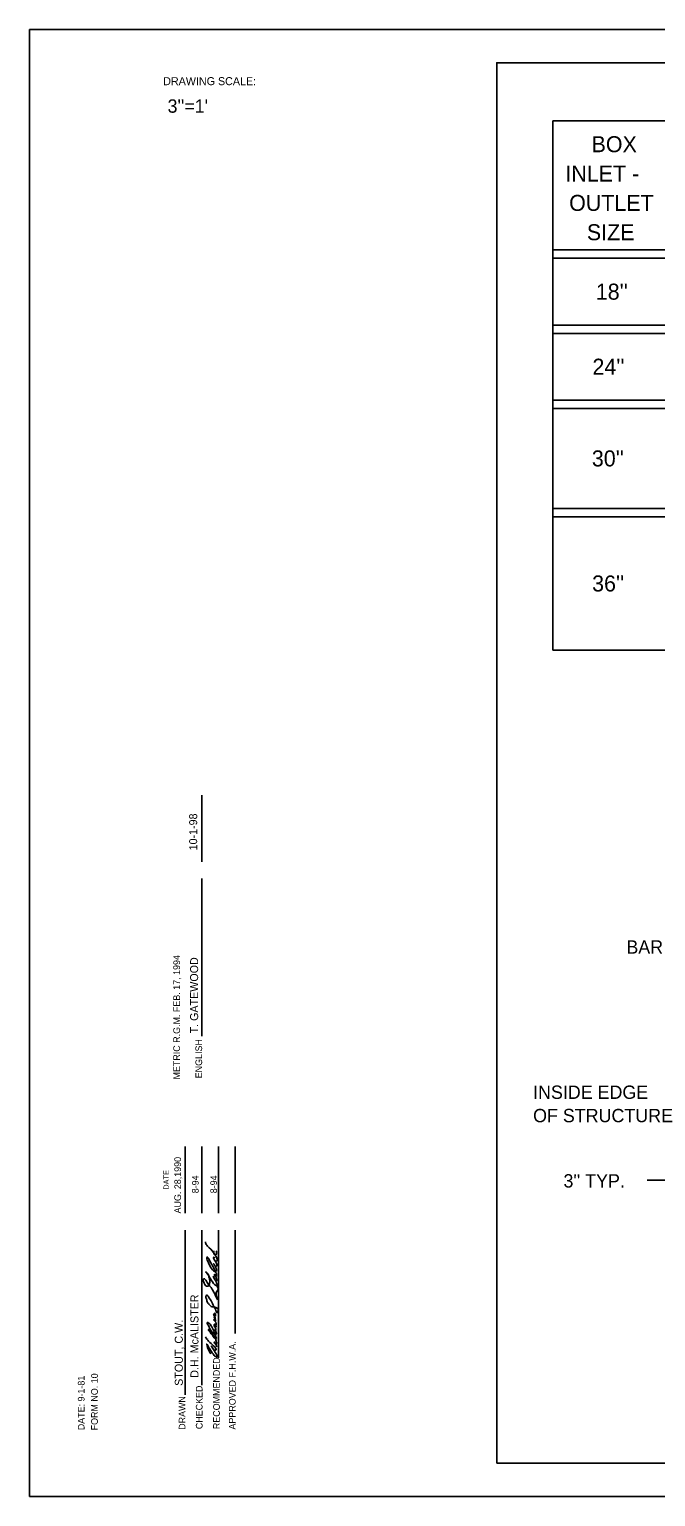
# Model space of a CAD drawing. Extents: x 1000 to 1036.3, y 1000 to 1022.
# Drawn here: x 1000 to 1009.38, y 1000 to 1022 of the extents above; entities that cross this region are included whole.
import ezdxf

# ---------------------------------------------------------------- set-up
doc = ezdxf.new("R2010")
doc.units = 0
for name, color, linetype in [('Level 1', 7, 'Continuous'), ('Level 10', 7, 'Continuous'), ('Level 11', 7, 'Continuous'), ('Level 15', 7, 'Continuous')]:
    doc.layers.add(name, color=color, linetype=linetype)

msp = doc.modelspace()

# ---------------------------------------------------------------- linework, layer by layer
at = {"layer": 'Level 1'}
for p, q in [((1007.84, 1020.63), (1007.84, 1012.692)), ((1007.84, 1020.63), (1024.601, 1020.63)), ((1007.84, 1018.692), (1024.601, 1018.692)), ((1007.84, 1018.567), (1024.601, 1018.567)), ((1007.84, 1017.567), (1024.601, 1017.567)), ((1007.84, 1017.442), (1024.601, 1017.442)), ((1007.84, 1016.442), (1024.601, 1016.442)), ((1007.84, 1016.317), (1024.601, 1016.317)), ((1007.84, 1014.817), (1024.601, 1014.817)), ((1007.84, 1014.692), (1024.601, 1014.692)), ((1007.84, 1012.692), (1024.601, 1012.692)), ((1009.252, 1004.745), (1010.081, 1004.745))]:
    msp.add_line(p, q, dxfattribs=at)
for points in [[(1002.814, 1003.162), (1002.784, 1003.25), (1002.754, 1003.303), (1002.768, 1003.272), (1002.785, 1003.243), (1002.802, 1003.236), (1002.802, 1003.272), (1002.782, 1003.32), (1002.773, 1003.334), (1002.775, 1003.317), (1002.788, 1003.301), (1002.801, 1003.299), (1002.804, 1003.317), (1002.794, 1003.359), (1002.751, 1003.446), (1002.747, 1003.453), (1002.69, 1003.557), (1002.674, 1003.583), (1002.666, 1003.591), (1002.656, 1003.582), (1002.663, 1003.548), (1002.714, 1003.441), (1002.752, 1003.391), (1002.772, 1003.378), (1002.787, 1003.377), (1002.801, 1003.383), (1002.801, 1003.41), (1002.782, 1003.454), (1002.761, 1003.492), (1002.782, 1003.458), (1002.801, 1003.453), (1002.806, 1003.463), (1002.796, 1003.508), (1002.778, 1003.542), (1002.758, 1003.574), (1002.758, 1003.588), (1002.772, 1003.588), (1002.764, 1003.575), (1002.77, 1003.55), (1002.777, 1003.539), (1002.798, 1003.531), (1002.81, 1003.547), (1002.806, 1003.577), (1002.777, 1003.631), (1002.693, 1003.732), (1002.689, 1003.735), (1002.649, 1003.782), (1002.639, 1003.805), (1002.638, 1003.821)], [(1002.76, 1003.686), (1002.77, 1003.633), (1002.781, 1003.623), (1002.794, 1003.624), (1002.802, 1003.64), (1002.799, 1003.687)], [(1002.817, 1002.951), (1002.77, 1003.05), (1002.72, 1003.136), (1002.652, 1003.229), (1002.613, 1003.268), (1002.605, 1003.263), (1002.603, 1003.24), (1002.622, 1003.191), (1002.636, 1003.168), (1002.651, 1003.158), (1002.672, 1003.157), (1002.687, 1003.166), (1002.7, 1003.217), (1002.699, 1003.257), (1002.687, 1003.306), (1002.686, 1003.312), (1002.668, 1003.344), (1002.642, 1003.369), (1002.655, 1003.352), (1002.715, 1003.26), (1002.779, 1003.178), (1002.828, 1003.119), (1002.818, 1003.092), (1002.799, 1003.059), (1002.803, 1003.001), (1002.816, 1002.949)], [(1002.802, 1002.751), (1002.794, 1002.79), (1002.776, 1002.827), (1002.73, 1002.915), (1002.684, 1002.995), (1002.652, 1003.02), (1002.643, 1002.999), (1002.648, 1002.976), (1002.663, 1002.923), (1002.689, 1002.885), (1002.723, 1002.853), (1002.775, 1002.842), (1002.811, 1002.827), (1002.827, 1002.792), (1002.819, 1002.783), (1002.815, 1002.779), (1002.808, 1002.751)], [(1002.807, 1002.248), (1002.787, 1002.299), (1002.774, 1002.317), (1002.77, 1002.319), (1002.794, 1002.285), (1002.803, 1002.291), (1002.803, 1002.31), (1002.777, 1002.383), (1002.729, 1002.46), (1002.686, 1002.505), (1002.681, 1002.507), (1002.68, 1002.498), (1002.688, 1002.484), (1002.756, 1002.398), (1002.781, 1002.369), (1002.799, 1002.364), (1002.793, 1002.398), (1002.791, 1002.404), (1002.76, 1002.485), (1002.719, 1002.565), (1002.673, 1002.611), (1002.666, 1002.612), (1002.661, 1002.606), (1002.668, 1002.587), (1002.712, 1002.502), (1002.761, 1002.446), (1002.786, 1002.431), (1002.795, 1002.432), (1002.799, 1002.436), (1002.792, 1002.474), (1002.778, 1002.504), (1002.778, 1002.5), (1002.788, 1002.489), (1002.792, 1002.502), (1002.777, 1002.547), (1002.765, 1002.581), (1002.786, 1002.539), (1002.796, 1002.544), (1002.792, 1002.574), (1002.784, 1002.584), (1002.775, 1002.589), (1002.792, 1002.572), (1002.798, 1002.598), (1002.763, 1002.647), (1002.76, 1002.656), (1002.77, 1002.658), (1002.792, 1002.634), (1002.783, 1002.662), (1002.781, 1002.667), (1002.766, 1002.689), (1002.785, 1002.673), (1002.775, 1002.698), (1002.759, 1002.734), (1002.773, 1002.71), (1002.786, 1002.706), (1002.791, 1002.715), (1002.782, 1002.74), (1002.765, 1002.756)], [(1002.717, 1002.142), (1002.676, 1002.213), (1002.656, 1002.287), (1002.696, 1002.22), (1002.752, 1002.141), (1002.792, 1002.099), (1002.81, 1002.095), (1002.805, 1002.119), (1002.767, 1002.191), (1002.724, 1002.261), (1002.749, 1002.217), (1002.783, 1002.196), (1002.797, 1002.2), (1002.788, 1002.228), (1002.763, 1002.257), (1002.759, 1002.261), (1002.683, 1002.331), (1002.638, 1002.394)]]:
    msp.add_spline(points, degree=3, dxfattribs=at)
at = {"layer": 'Level 10'}
for p, q in [((1000, 1000), (1000, 1022)), ((1000, 1022), (1036, 1022)), ((1007, 1021.5), (1035.5, 1021.5)), ((1007, 1021.5), (1007, 1000.5)), ((1002.581, 1009.519), (1002.581, 1010.519)), ((1002.581, 1006.903), (1002.581, 1009.269)), ((1002.331, 1004.248), (1002.331, 1005.248)), ((1002.581, 1004.248), (1002.581, 1005.248)), ((1002.831, 1004.248), (1002.831, 1005.248)), ((1003.081, 1004.248), (1003.081, 1005.248)), ((1002.331, 1001.528), (1002.331, 1003.998)), ((1002.581, 1001.673), (1002.581, 1003.998)), ((1002.831, 1002.081), (1002.831, 1003.998)), ((1003.081, 1002.448), (1003.081, 1003.998)), ((1035.5, 1000.5), (1007, 1000.5)), ((1036, 1000), (1000, 1000))]:
    msp.add_line(p, q, dxfattribs=at)
at = {"layer": 'Level 11'}
msp.add_lwpolyline([(1007, 1000.5), (1035.5, 1000.5), (1035.5, 1021.5), (1007, 1021.5)], close=True, dxfattribs=at)

# ---------------------------------------------------------------- texts
at = {"layer": 'Level 1'}
for s, height, p in [('BOX', 0.24, (1008.419, 1020.158)), ('INLET -', 0.24, (1008.026, 1019.718)), ('OUTLET', 0.24, (1008.083, 1019.278)), ('SIZE', 0.24, (1008.348, 1018.838)), ("18''", 0.24, (1008.482, 1017.947)), ("24''", 0.24, (1008.432, 1016.822)), ("30''", 0.24, (1008.423, 1015.447)), ("36''", 0.24, (1008.427, 1013.572)), ('BAR NO. 4', 0.2, (1008.94, 1008.141)), ('INSIDE EDGE', 0.2, (1007.543, 1005.964)), ('OF STRUCTURE', 0.2, (1007.543, 1005.614)), ("3'' TYP.", 0.2, (1007.998, 1004.635))]:
    msp.add_text(s, height=height, dxfattribs=at).set_placement(p)
for s, height, rotation, p in [('METRIC R.G.M. FEB. 17, 1994', 0.1, 90, (1002.255, 1006.255)), ('AUG. 28,1990', 0.1, 90, (1002.271, 1004.246)), ('8-94', 0.1, 90, (1002.535, 1004.549)), ('8-94', 0.1, 90, (1002.81, 1004.549)), ('.', 0.0515, 269.9999, (1002.656, 1003.609)), ('D.H. McALISTER', 0.12, 90, (1002.532, 1001.783)), ('.', 0.0515, 269.9999, (1002.769, 1002.862)), ('STOUT, C.W.', 0.12, 90, (1002.297, 1001.662)), ('.', 0.0515, 269.9999, (1002.691, 1002.577)), ('.', 0.0515, 269.9999, (1002.671, 1002.381))]:
    msp.add_text(s, height=height, rotation=rotation, dxfattribs=at).set_placement(p)
at = {"layer": 'Level 10'}
for s, height, p in [('ENGLISH', 0.1, (1002.587, 1006.273)), ('DATE', 0.08, (1002.088, 1004.602)), ('APPROVED F.H.W.A.', 0.1, (1003.089, 1001.006)), ('RECOMMENDED', 0.1, (1002.852, 1001.012)), ('DATE: 9-1-81', 0.1, (1000.826, 1000.996)), ('FORM NO. 10', 0.1, (1001.025, 1000.994)), ('DRAWN', 0.1, (1002.337, 1001.002)), ('CHECKED', 0.1, (1002.593, 1001.012))]:
    msp.add_text(s, height=height, rotation=90, dxfattribs=at).set_placement(p)
at = {"layer": 'Level 15'}
for s, height, p in [('DRAWING SCALE:', 0.12, (1002.004, 1021.163)), ("3''=1'", 0.2, (1002.069, 1020.75))]:
    msp.add_text(s, height=height, dxfattribs=at).set_placement(p)
for s, p in [('10-1-98', (1002.513, 1009.69)), ('T. GATEWOOD', (1002.527, 1006.946))]:
    msp.add_text(s, height=0.12, rotation=90, dxfattribs=at).set_placement(p)

doc.saveas('drawing.dxf')
